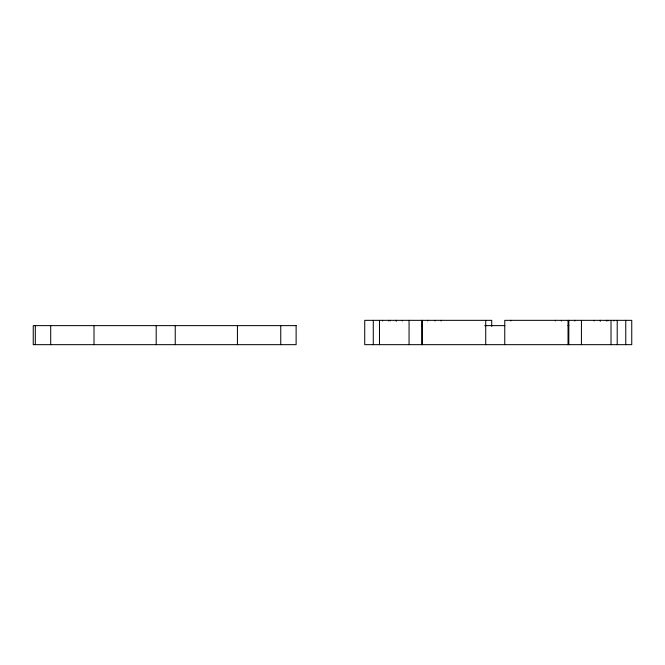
<?xml version="1.0" encoding="UTF-8"?>
<svg xmlns="http://www.w3.org/2000/svg" width="665" height="665" viewBox="0 0 665 665"><rect width="100%" height="100%" fill="white"/><g stroke="black" fill="none" stroke-linecap="round" stroke-linejoin="round"><path stroke-width="1" d="M421.66 320.339L421.66 325.626L422.508 325.626M484.719 325.626L504.876 325.626M567.976 325.626L568.808 325.626M625.757 320.339L625.757 344.661M617.211 320.339L617.211 344.661M613.911 320.339L613.911 320.996M611.01 320.339L611.01 344.661M607.918 320.339L607.918 320.996M606.355 320.339L606.355 320.996M600.37 320.339L600.37 320.996M600.179 320.339L600.179 320.996M594.186 320.339L594.186 320.996M581.426 320.339L581.426 344.661M574.818 320.339L574.818 320.996M568.824 320.339L568.808 344.661M568.035 320.339L568.035 344.661M561.401 320.339L561.401 320.996M555.408 320.339L555.408 320.996M510.753 320.339L510.753 320.996M504.76 344.661L504.76 320.339L631.75 320.339L631.75 344.661L364.728 344.661L364.728 320.339L491.709 320.339L491.709 326.415M485.724 320.339L485.724 344.661M441.07 320.339L441.07 320.996M435.076 320.339L435.076 320.996M427.653 320.339L427.653 320.996M422.45 320.339L422.45 344.661M421.676 325.626L421.676 344.661M409.058 320.339L409.058 344.661M402.292 320.339L402.292 320.996M396.298 320.339L396.298 320.996M396.107 320.339L396.107 320.996M390.122 320.339L390.122 320.996M388.56 320.339L388.56 320.996M382.566 320.339L382.566 320.996M379.474 320.339L379.474 344.661M373.273 320.339L373.273 344.661M280.746 325.626L280.746 344.661M237.438 325.626L237.438 344.661M175.236 325.626L175.236 344.661M156.2 325.626L156.2 344.661M94.006 325.626L94.006 344.661M50.698 325.626L50.698 344.661M35.32 325.626L35.32 344.661M296.125 325.626L33.25 325.626L33.25 344.661L296.125 344.661L296.125 325.626"/></g></svg>
